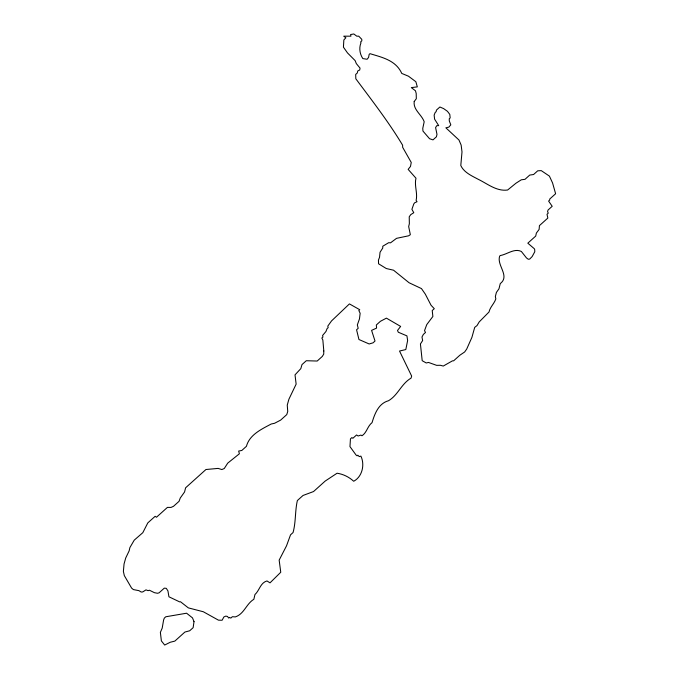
<?xml version="1.0" encoding="UTF-8"?>
<svg xmlns="http://www.w3.org/2000/svg" width="679" height="679" viewBox="0 0 679 679"><rect width="100%" height="100%" fill="white"/><g stroke="black" fill="none" stroke-linecap="round" stroke-linejoin="round"><path stroke-width="1.02" d="M414.207 101.485C413.002 109.82 421.71 114.564 424.188 121.753L422.762 128.39L422.966 131.081L429.552 138.72L432.998 139.874L436.419 136.802L436.987 134.366L435.595 127.593L436.801 125.666L438.702 125.632L434.602 119.156L434.144 115.082L435.171 112.51L436.122 111.662L436.47 110.074L439.882 107.002L443.608 108.598L447.453 111.314L449.787 114.403L450.177 117.917L449.269 118.74L449.294 120.964L450.814 124.843L448.819 127.134L445.865 127.813L458.962 140.01L461.143 145.068L462 151.909L460.795 165.532C463.978 172.483 471.812 175.869 478.211 179.29C487.522 183.788 496.612 191.554 507.62 190.018L515.947 183.228L521.294 179.808L525.003 179.324L529.73 175.072L533.592 174.52L537.7 170.819L541.256 170.624L549.413 176.116L552.57 182.965L555.617 193.744L549.727 199.032L549.667 200.11L548.598 201.077L552.205 206.289L548.055 210.023L547.563 211.559L548.259 213.147L547.002 214.284L547.834 218.069L539.432 225.632L539.109 229.434L536.385 233.058L535.706 236.08L527.821 243.175L534.348 248.76L534.721 249.702L534.772 251.756L532.149 256.577L529.671 259.089L528.254 259.251L526.463 257.91L521.379 251.485C514.376 247.954 507.205 254.396 500.194 255.567L499.651 256.204C496.553 265.387 510.226 275.963 500.27 283.601L498.963 288.813L496.4 292.42L495.356 296.511L495.831 298.93C494.176 303.776 490.094 307.027 488.99 312.026L479.196 321.931L477.04 325.555L474.706 327.371L471.905 337.378L466.702 349.065L464.648 351.977L459.81 355.261L453.64 360.812L452.418 360.872L443.268 366.057L440.374 365.285L436.648 365.353L428.508 362.442L426.225 362.976L422.194 360.685L420.428 343.956L422.635 340.569L421.99 337.013L423.373 334.391L425.504 332.472L424.528 330.639L426.768 324.596L432.879 316.465L432.217 310.558L434.288 308.69L431.055 305.253L425.3 294.126L421.472 288.592L409.072 282.744L393.548 270.2L386.3 268.536L378.559 263.783L378.441 260.125L379.527 257.299L380.045 252.265L382.744 248.039L382.769 246.231L388.685 242.692L390.544 242.827L396.528 238.346L408.571 235.817L410.345 234.713L408.673 226.531L409.352 223.747L409.225 216.805L410.736 214.64L413.783 212.705L411.907 209.327L413.825 203.878L414.682 202.749L417.025 201.731L416.117 200.373C417.84 193.065 414.122 185.596 415.981 178.229L408.155 169.377L410.498 166.431L411.245 162.451L402.647 147.284L402.613 145.204C388.677 121.948 371.922 100.424 355.821 78.772L355.686 74.435L357.29 72.993L357.731 70.981L359.717 69.996L360.04 68.104L356.314 63.588L355.134 60.618L347.504 52.928L343.43 47.165L343.854 39.934L345.866 37.795L343.71 36.174L350.941 36.174L350.593 34.536L353.827 33.975L356.764 36.174L358.716 36.174L361.771 39.306L361.839 40.833L360.591 41.962L360.973 42.828C358.851 47.971 359.76 54.023 362.841 58.589L367.118 59.26L368.578 57.435L369.164 54.388L369.962 53.666C382.124 57.375 395.882 60.27 401.764 73.425L408.461 76.201L415.845 81.701L417.322 86.887L411.321 87.599L415.48 90.816L416.202 93.507L416.32 98.735L414.207 101.485M323.807 350.984L323.713 354.141L322.287 356.45L317.178 361.041L306.297 360.727L301.985 364.606L300.822 368.629L295.017 374.859L296.137 384.136L288.914 399.201L287.251 405.1L287.743 411.423L286.767 414.597L280.639 420.114L274.562 423.28L271.218 424.01C261.636 429.128 249.465 434.721 246.435 446.307L241.817 450.457L238.643 451.06L239.398 453.767L227.72 463.137L224.265 468.518L221.855 469.545L218.12 468.4L205.941 469.512L185.613 487.794L184.561 491.978L180.266 498.021L179.052 501.314L173.527 506.288L171.032 507.425L167.424 507.391L156.476 517.237L155.135 516.312L147.81 522.898L142.802 532.692L134.23 540.153L129.893 547.58L129.146 550.856L125.725 557.968L124.053 563.969L123.383 571.412L124.325 575.614L131.599 588.09L133.398 589.584L138.949 590.662L141.181 592.029L142.717 591.935L145.977 589.873L148.03 590.654L149.482 590.246L154.43 592.682L157.511 593.268L159.056 592.852L164.284 588.15L166.27 588.337L167.925 590.874L168.935 596.79L179.655 601.891L180.487 601.738L188.329 607.875L203.327 611.754L218.443 620.156L222.109 620.258L223.883 616.948L225.844 616.099L227.465 616.473L228.764 618.077L229.544 617.381L230.818 618.111L232.371 616.71L235.299 616.922C244.194 613.986 246.222 603.886 253.853 599.285L254.964 594.515C259.514 590.492 260.278 582.862 266.966 580.944L270.013 582.854L280.758 572.253L279.162 560.124L286.53 545.806L290.536 534.823L293.056 532.548C295.968 522.066 294.949 510.931 297.368 500.55L303.012 495.475L313.545 491.545L325.182 481.071L337.064 473.229C343.328 474.163 349.023 476.998 353.7 481.267C362.289 476.717 365.005 464.674 360.897 456.118L359.301 456.619L357.808 455.21L357.129 455.821L356.034 454.989L349.965 446.604L350.449 438.872L351.875 437.582L352.885 438.278L356.551 434.967L358.105 435.994L360.931 435.086L362 435.774C366.838 432.642 367.5 426.132 372.033 422.661C374.672 413.927 378.483 403.445 388.498 400.737C398.013 395.195 401.323 383.754 411.058 378.135L411.652 376.081L399.524 351.035L405.813 349.558L407.629 340.493L406.933 335.876L398.301 332.226L397.504 330.469L400.644 326.421L386.419 318.137L380.418 321.303L376.327 324.986L376.59 328.101L371.591 330.359L375.02 341.053L373.034 342.836L369.164 343.973L358.945 339.508L356.568 329.782L358.206 328.313L357.332 324.927L359.463 318.909L360.15 313.282L358.835 310.532L359.734 309.717L349.43 303.903L331.547 320.904L327.787 326.124L328.178 327.618L327.083 328.611L325.928 331.522L322.576 335.477L322.949 337.03L321.838 338.032L322.848 339.992L323.807 350.984M194.016 621.616L193.133 627.685L189.696 630.774L184.9 632.047L174.851 641.095L170.242 642.258L164.683 645.05L161.381 640.908L160.371 632.37L162.196 628.134L163.614 619.961L164.343 618.085L165.795 616.77L186.589 613.213L192.488 617.873L194.016 621.616"/></g></svg>
